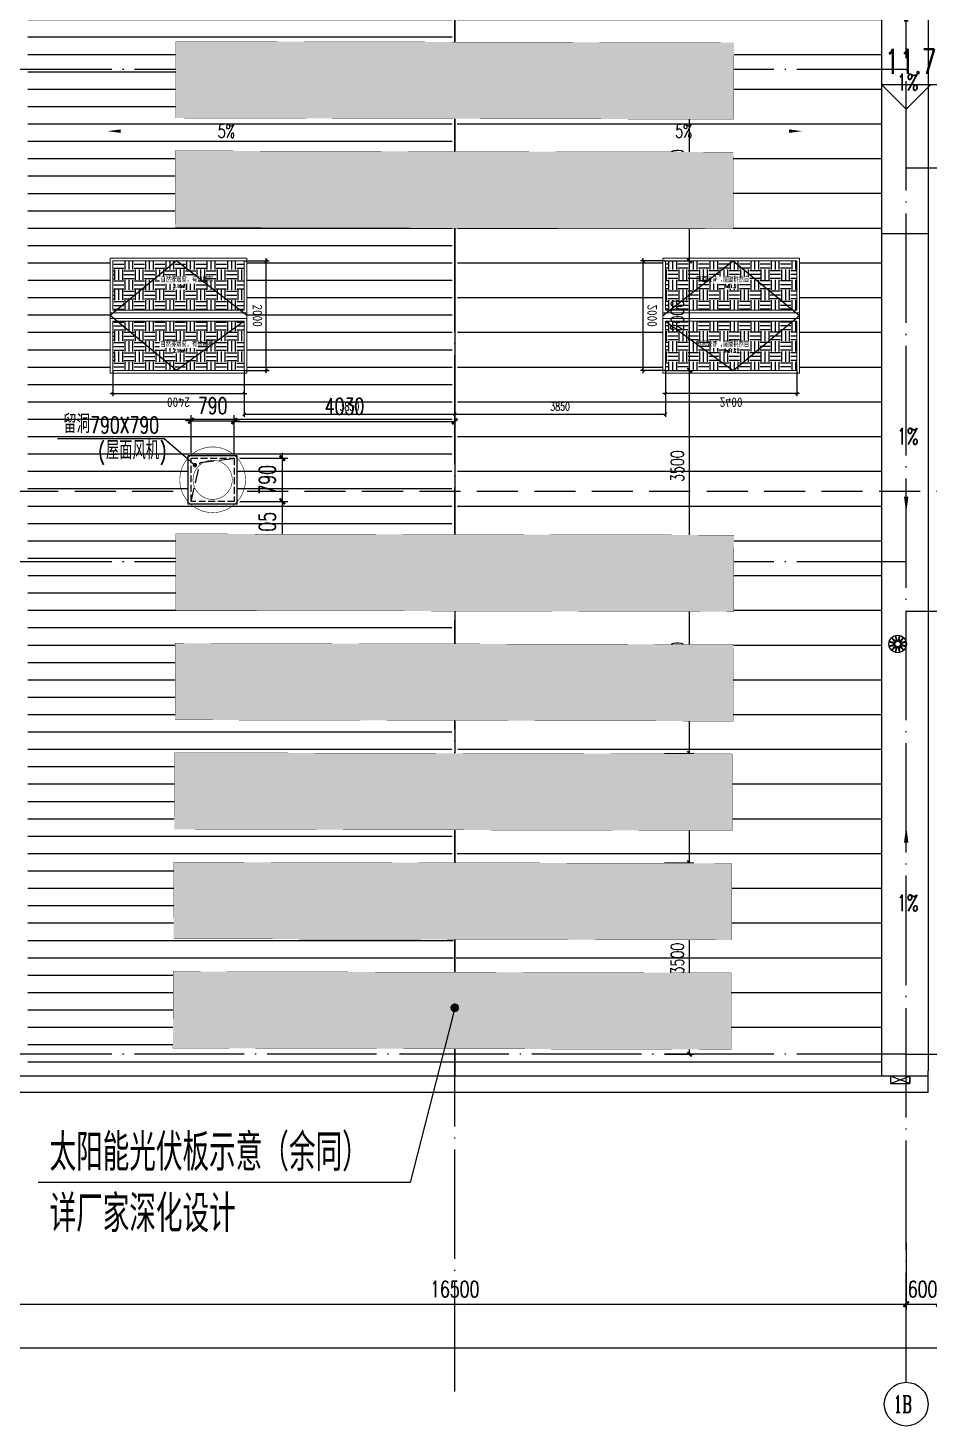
# Model space of a CAD drawing. Extents: x -1313754 to 847533, y 489853 to 941203.
# Drawn here: x 339496 to 355963, y 735026 to 760578 of the extents above; entities that cross this region are included whole.
import ezdxf
from ezdxf.enums import TextEntityAlignment as Align

# ---------------------------------------------------------------- set-up
doc = ezdxf.new("R2010")
doc.units = 0
doc.header["$LTSCALE"] = 1000
doc.header["$MEASUREMENT"] = 0
for name, pattern in [('DASH', [0.35, 0.25, -0.1]), ('DOTE', [2.42, 2, -0.2, 0.02, -0.2]), ('HIDDEN', [9.525, 6.35, -3.175])]:
    doc.linetypes.add(name, pattern=pattern)
doc.layers.get('Defpoints').update_dxf_attribs({"color": 210})
for name, color, linetype in [('99平面图例外参$0$A-HATCH-2', 251, 'Continuous'), ('A-AXIS-D', 1, 'Continuous'), ('A-AXIS-DOTE', 14, 'DOTE'), ('A-AXIS-DP', 126, 'Continuous'), ('A-AXIS-SYMB', 3, 'Continuous'), ('A-DRAIN', 142, 'Continuous'), ('A-HATCH-2', 251, 'Continuous'), ('A-LIN-V', 9, 'Continuous'), ('A-SFCE', 30, 'Continuous'), ('A-WINDOW', 140, 'Continuous'), ('AS-COLN', 6, 'Continuous'), ('AS-WALL', 40, 'Continuous'), ('AS-结构边线层', 200, 'Continuous'), ('DIM_SYMB', 3, 'Continuous'), ('E-电气标注', 84, 'Continuous'), ('PUB_TEXT', 7, 'Continuous'), ('SPACE', 7, 'Continuous'), ('SPACE_HATCH', 8, 'Continuous'), ('参考线', 8, 'Continuous'), ('外框', 1, 'HIDDEN'), ('暖通', 7, 'Continuous'), ('虹吸溢流', 3, 'Continuous'), ('虹吸雨水斗', 6, 'Continuous'), ('虹吸雨水标注XT', 7, 'Continuous')]:
    doc.layers.add(name, color=color, linetype=linetype)
doc.layers.add('A-加建区域', color=47, linetype='Continuous', plot=False)
doc.layers.add('成型线', color=3, linetype='Continuous', lineweight=18)
doc.styles.add('_TCH_AXIS', font='COMPLEX', dxfattribs={"bigfont": 'GBCBIG'})
doc.styles.add('_TCH_DIM', font='SIMPLEX', dxfattribs={"bigfont": 'GBCBIG'})
doc.styles.add('_TCH_DIM_T3', font='SIMPLEX', dxfattribs={"width": 0.705882, "bigfont": 'GBCBIG'})
doc.styles.add('_TCH_SPACE', font='SIMPLEX', dxfattribs={"height": 5, "bigfont": 'GBCBIG'})
doc.styles.get("Standard").update_dxf_attribs({"font": 'gbenor.shx', "bigfont": 'gbcbig.shx'})
doc.dimstyles.new('_TCH_ARCH&&100', dxfattribs={"dimtxt": 297.5, "dimasz": 100, "dimexe": 100, "dimexo": 100, "dimgap": 126.25, "dimtad": 1, "dimdec": 0, "dimzin": 0, "dimdsep": 46, "dimtxsty": '_TCH_DIM_T3', "dimblk": 'ARCHTICK', "dimcen": 0.09, "dimclrt": 7, "dimazin": 2, "dimtfac": 1, "dimtdec": 0, "dimtix": 1, "dimtmove": 2, "dimatfit": 3, "dimfxl": 0, "dimtolj": 1, "dimtzin": 0, "dimarcsym": 0})
doc.dimstyles.new('_TCH_ARCH&&50', dxfattribs={"dimtxt": 148.75, "dimasz": 50, "dimexe": 50, "dimexo": 50, "dimgap": 63.125, "dimtad": 1, "dimdec": 0, "dimzin": 0, "dimdsep": 46, "dimtxsty": '_TCH_DIM_T3', "dimblk": 'ARCHTICK', "dimcen": 0.09, "dimclrt": 7, "dimazin": 2, "dimtfac": 1, "dimtdec": 0, "dimtix": 1, "dimtmove": 2, "dimatfit": 3, "dimfxl": 0, "dimtolj": 1, "dimtzin": 0, "dimarcsym": 0})
doc.dimstyles.new('_TCH_ARCH&&80', dxfattribs={"dimtxt": 238, "dimasz": 80, "dimexe": 80, "dimexo": 80, "dimgap": 101, "dimtad": 1, "dimdec": 0, "dimzin": 0, "dimdsep": 46, "dimtxsty": '_TCH_DIM_T3', "dimblk": 'ARCHTICK', "dimcen": 0.09, "dimclrt": 7, "dimazin": 2, "dimtfac": 1, "dimtdec": 0, "dimtix": 1, "dimtmove": 2, "dimatfit": 3, "dimfxl": 0, "dimtolj": 1, "dimtzin": 0, "dimarcsym": 0})
pattern_1 = [(0, (0, 0), (187.5, 187.5), [187.5, -187.5]), (0, (0, 70.31), (187.5, 187.5), [187.5, -187.5]), (0, (0, 140.62), (187.5, 187.5), [187.5, -187.5]), (90, (23.44, 164.06), (-187.5, 187.5), [187.5, -187.5]), (90, (93.75, 164.06), (-187.5, 187.5), [187.5, -187.5]), (90, (164.06, 164.06), (-187.5, 187.5), [187.5, -187.5])]

# ---------------------------------------------------------------- blocks, each defined once
blk = doc.blocks.new('w43243')
at = {"layer": 'A-AXIS-SYMB'}
for p, q in [((289546, 754300), (289096, 754750)), ((289096, 754750), (291946, 754750)), ((289546, 754300), (289996, 754750))]:
    blk.add_line(p, q, dxfattribs=at)
at = {"layer": 'PUB_TEXT', "style": '_TCH_DIM', "width": 0.705882}
for s, height, p in [('11.700', 446.2, (289155, 754950)), ('(', 446, (290790, 754950)), (')', 446, (292106, 754950))]:
    blk.add_text(s, height=height, dxfattribs=at).set_placement(p)
at = {"layer": 'PUB_TEXT', "style": '_TCH_DIM'}
blk.add_text('钢梁结', height=506.4, dxfattribs=at).set_placement((291000, 754950))
blk = doc.blocks.new('rrrrrrrrrrrrrrrrrrrrr')
at = {"layer": 'A-HATCH-2'}
h = blk.add_hatch(dxfattribs=at)
h.set_pattern_fill('ANSI31', color=256, scale=200, angle=135)
h.set_pattern_definition([(180, (-500100, 0), (-3e-14, -317.5), [])])
h.paths.add_polyline_path([(-160604.2, 832220), (-152804.2, 832220), (-152804.2, 830430), (-152859, 746374.3), (-152804.2, 741420), (-160604.2, 741420)])
h = blk.add_hatch(dxfattribs=at)
h.set_pattern_fill('ANSI31', color=256, scale=400, angle=135)
h.set_pattern_definition([(180, (-500100, 0), (-6e-14, -635), [])])
h.paths.add_polyline_path([(-145004.2, 832220), (-152804.2, 832220), (-152804.2, 830430), (-152749.4, 746374.3), (-152804.2, 741420), (-145004.2, 741420)])
at = {"layer": 'A-AXIS-SYMB'}
for points in [[(-157220, 758691.6, 0, 0, 0), (-159150, 758691.6, 0, 64, 0), (-158910, 758691.6, 0, 0, 0)], [(-148388.4, 758691.6, 0, 0, 0), (-146458.4, 758691.6, 0, 64, 0), (-146698.4, 758691.6, 0, 0, 0)]]:
    blk.add_lwpolyline(points, format="xyseb", dxfattribs=at)
at = {"layer": 'A-LIN-V'}
blk.add_lwpolyline([(-145004.2, 832220), (-145004.2, 741420)], dxfattribs=at)
at = {"layer": 'A-SFCE'}
for p, q in [((-152804.2, 832220), (-152804.2, 741420)), ((-144154.2, 741120), (-144154.2, 741520))]:
    blk.add_line(p, q, dxfattribs=at)
for points in [[(-144154.2, 832220), (-144154.2, 741520)], [(-144154.1, 741120), (-254654.1, 741120), (-254654.1, 757820)], [(-144154.1, 741420), (-254354.1, 741420), (-254354.1, 757520)]]:
    blk.add_lwpolyline(points, dxfattribs=at)
at = {"layer": 'A-WINDOW'}
blk.add_blockref('w43243', (-434100, 4791.6), dxfattribs=at)
at = {"layer": 'PUB_TEXT', "style": '_TCH_DIM', "width": 0.705882}
for p in [(-157136, 758572.6), (-148776.4, 758572.6)]:
    blk.add_text('5%', height=238, dxfattribs=at).set_placement(p)
blk = doc.blocks.new('_ArchTick')
at = {"color": 0, "linetype": 'ByBlock', "const_width": 0.4}
blk.add_lwpolyline([(-0.5, -0.5), (0.5, 0.5)], dxfattribs=at)
blk = doc.blocks.new('44')
at = {"layer": 'A-AXIS-DP', "color": 1}
for p, q in [((280302, 745270), (280302, 747370)), ((277446, 744900), (279946, 744900))]:
    blk.add_line(p, q, dxfattribs=at)
for p, xscale, yscale, zscale, rotation in [((280302, 747320), -50.00000000000003, 50.00000000000003, 50.00000000000001, 270), ((280302, 745320), -50.00000000000001, 50.00000000000001, 50.00000000000001, 90), ((279896, 744900), -50, 50, 50, 180)]:
    blk.add_blockref('_ArchTick', p, dxfattribs=dict(at, xscale=xscale, yscale=yscale, zscale=zscale, rotation=rotation))
at = {"layer": 'A-AXIS-DP', "color": 1, "xscale": -50, "yscale": 50, "zscale": 50}
blk.add_blockref('_ArchTick', (277496, 744900), dxfattribs=at)
at = {"layer": 'A-AXIS-DP', "color": 1, "insert": (278696, 744737), "char_height": 175, "attachment_point": 5, "rotation": 180}
blk.add_mtext('\\A1;2400', dxfattribs=at)
blk.add_wipeout([(277446, 745270), (279946, 745270), (279946, 747370), (277446, 747370)]).dxf.layer = '参考线'
at = {"layer": 'SPACE_HATCH'}
h = blk.add_hatch(dxfattribs=at)
h.set_pattern_fill('土壤', color=1, scale=50, style=0)
h.set_pattern_definition(pattern_1)
h.paths.add_polyline_path([(277496, 746420), (279896, 746420), (279896, 747320), (277496, 747320)])
h.paths.add_polyline_path([(278352, 746904), (279057, 746904), (279057, 747034), (278352, 747034)])
h.paths.add_polyline_path([(278591, 746811), (278817, 746811), (278817, 746895), (278591, 746895)])
h = blk.add_hatch(dxfattribs=at)
h.set_pattern_fill('土壤', color=1, scale=50, style=0)
h.set_pattern_definition(pattern_1)
h.paths.add_polyline_path([(277496, 746220), (279896, 746220), (279896, 745320), (277496, 745320)])
h.paths.add_polyline_path([(278352, 745724), (279057, 745724), (279057, 745854), (278352, 745854)])
h.paths.add_polyline_path([(278591, 745631), (278817, 745631), (278817, 745715), (278591, 745715)])
at = {"layer": 'A-AXIS-DP', "color": 1}
for p, q in [((279906, 747320), (280352, 747320)), ((277496, 745320), (277496, 744850)), ((279896, 745320), (279896, 744850)), ((279906, 745320), (280352, 745320))]:
    blk.add_line(p, q, dxfattribs=at)
at = {"layer": '外框'}
for points in [[(279946, 746320), (278658, 747320), (277446, 746320)], [(279896, 746220), (278658, 745320), (277446, 746320)]]:
    blk.add_lwpolyline(points, dxfattribs=at)
at = {"layer": '成型线'}
for p, q in [((279946, 745270), (279946, 747370)), ((277446, 746370), (279946, 746370)), ((277496, 746420), (279896, 746420)), ((277446, 746270), (279946, 746270)), ((277496, 746220), (279896, 746220))]:
    blk.add_line(p, q, dxfattribs=at)
for points in [[(279946, 745270), (277446, 745270), (277446, 747370), (279946, 747370)], [(277496, 746420), (277496, 747320), (279896, 747320), (279896, 746420)], [(279896, 746220), (279896, 745320), (277496, 745320), (277496, 746220)]]:
    blk.add_lwpolyline(points, dxfattribs=at)
at = {"layer": 'A-AXIS-DP', "color": 1, "insert": (280139, 746320), "char_height": 175, "attachment_point": 5, "rotation": 270}
blk.add_mtext('\\A1;2000', dxfattribs=at)
at = {"layer": 'SPACE', "color": 1, "style": '_TCH_SPACE'}
for p in [(278365, 746930), (278365, 745750)]:
    blk.add_text('自然排烟窗，有效面积', height=96.5, dxfattribs=at).set_placement(p)
at = {"layer": 'SPACE', "color": 1, "style": '_TCH_SPACE', "width": 0.705882}
for s, height, p in [('2.16m', 59.5, (278600, 746828)), ('2', 29.8, (278792, 746863)), ('2.16m', 59.5, (278600, 745648)), ('2', 29.8, (278792, 745683))]:
    blk.add_text(s, height=height, dxfattribs=at).set_placement(p)
blk = doc.blocks.new('*D2540')
at = {"layer": 'A-WINDOW', "color": 0, "lineweight": -2}
for p, q in [((293946, 817220), (293946, 816470)), ((297796, 817220), (297796, 816470)), ((293946, 816520), (297796, 816520))]:
    blk.add_line(p, q, dxfattribs=at)
at = {"layer": 'Defpoints', "color": 0}
for p in [(293946, 817270), (297796, 817270), (297796, 816520)]:
    blk.add_point(p, dxfattribs=at)
at = {"layer": 'A-WINDOW', "color": 0, "lineweight": -2, "xscale": 50, "yscale": 50, "zscale": 50, "rotation": 180}
blk.add_blockref('_ArchTick', (293946, 816520), dxfattribs=at)
at = {"layer": 'A-WINDOW', "color": 0, "lineweight": -2, "xscale": 50, "yscale": 50, "zscale": 50}
blk.add_blockref('_ArchTick', (297796, 816520), dxfattribs=at)
at = {"layer": 'A-WINDOW', "color": 7, "insert": (295871, 816658), "char_height": 148.8, "attachment_point": 5, "style": '_TCH_DIM_T3'}
blk.add_mtext('\\A1;3850', dxfattribs=at)
blk = doc.blocks.new('*D2541')
at = {"layer": 'A-WINDOW', "color": 0, "lineweight": -2}
for p, q in [((297796, 817220), (297796, 816470)), ((301646, 817220), (301646, 816470)), ((297796, 816520), (301646, 816520))]:
    blk.add_line(p, q, dxfattribs=at)
at = {"layer": 'Defpoints', "color": 0}
for p in [(297796, 817270), (301646, 817270), (301646, 816520)]:
    blk.add_point(p, dxfattribs=at)
at = {"layer": 'A-WINDOW', "color": 0, "lineweight": -2, "xscale": 50, "yscale": 50, "zscale": 50, "rotation": 180}
blk.add_blockref('_ArchTick', (297796, 816520), dxfattribs=at)
at = {"layer": 'A-WINDOW', "color": 0, "lineweight": -2, "xscale": 50, "yscale": 50, "zscale": 50}
blk.add_blockref('_ArchTick', (301646, 816520), dxfattribs=at)
at = {"layer": 'A-WINDOW', "color": 7, "insert": (299721, 816658), "char_height": 148.8, "attachment_point": 5, "style": '_TCH_DIM_T3'}
blk.add_mtext('\\A1;3850', dxfattribs=at)
blk = doc.blocks.new('*D1816')
at = {"layer": 'A-AXIS-DP', "color": 0, "lineweight": -2}
for p, q in [((351126, 745320), (351665, 745320)), ((351585, 741820), (351585, 745320)), ((351126, 741820), (351665, 741820))]:
    blk.add_line(p, q, dxfattribs=at)
at = {"layer": 'Defpoints', "color": 0}
for p in [(351046, 745320), (351585, 745320), (351046, 741820)]:
    blk.add_point(p, dxfattribs=at)
at = {"layer": 'A-AXIS-DP', "color": 0, "lineweight": -2, "xscale": 80, "yscale": 80, "zscale": 80}
for p, rotation in [((351585, 745320), 90), ((351585, 741820), 270)]:
    blk.add_blockref('_ArchTick', p, dxfattribs=dict(at, rotation=rotation))
at = {"layer": 'A-AXIS-DP', "color": 7, "insert": (351365, 743570), "char_height": 238, "attachment_point": 5, "rotation": 90, "style": '_TCH_DIM_T3'}
blk.add_mtext('\\A1;3500', dxfattribs=at)
blk = doc.blocks.new('*D1817')
at = {"layer": 'A-AXIS-DP', "color": 0, "lineweight": -2}
for p, q in [((351126, 747320), (351665, 747320)), ((351585, 745320), (351585, 747320)), ((351126, 745320), (351665, 745320))]:
    blk.add_line(p, q, dxfattribs=at)
at = {"layer": 'Defpoints', "color": 0}
for p in [(351046, 747320), (351585, 747320), (351046, 745320)]:
    blk.add_point(p, dxfattribs=at)
at = {"layer": 'A-AXIS-DP', "color": 0, "lineweight": -2, "xscale": 80, "yscale": 80, "zscale": 80}
for p, rotation in [((351585, 747320), 90), ((351585, 745320), 270)]:
    blk.add_blockref('_ArchTick', p, dxfattribs=dict(at, rotation=rotation))
at = {"layer": 'A-AXIS-DP', "color": 7, "insert": (351365, 746320), "char_height": 238, "attachment_point": 5, "rotation": 90, "style": '_TCH_DIM_T3'}
blk.add_mtext('\\A1;2000', dxfattribs=at)
blk = doc.blocks.new('*D1818')
at = {"layer": 'A-AXIS-DP', "color": 0, "lineweight": -2}
for p, q in [((351126, 750820), (351665, 750820)), ((351585, 747320), (351585, 750820)), ((351126, 747320), (351665, 747320))]:
    blk.add_line(p, q, dxfattribs=at)
at = {"layer": 'Defpoints', "color": 0}
for p in [(351046, 750820), (351585, 750820), (351046, 747320)]:
    blk.add_point(p, dxfattribs=at)
at = {"layer": 'A-AXIS-DP', "color": 0, "lineweight": -2, "xscale": 80, "yscale": 80, "zscale": 80}
for p, rotation in [((351585, 750820), 90), ((351585, 747320), 270)]:
    blk.add_blockref('_ArchTick', p, dxfattribs=dict(at, rotation=rotation))
at = {"layer": 'A-AXIS-DP', "color": 7, "insert": (351365, 749070), "char_height": 238, "attachment_point": 5, "rotation": 90, "style": '_TCH_DIM_T3'}
blk.add_mtext('\\A1;3500', dxfattribs=at)
blk = doc.blocks.new('*D1819')
at = {"layer": 'A-AXIS-DP', "color": 0, "lineweight": -2}
for p, q in [((351126, 754320), (351665, 754320)), ((351585, 750820), (351585, 754320)), ((351126, 750820), (351665, 750820))]:
    blk.add_line(p, q, dxfattribs=at)
at = {"layer": 'Defpoints', "color": 0}
for p in [(351046, 754320), (351585, 754320), (351046, 750820)]:
    blk.add_point(p, dxfattribs=at)
at = {"layer": 'A-AXIS-DP', "color": 0, "lineweight": -2, "xscale": 80, "yscale": 80, "zscale": 80}
for p, rotation in [((351585, 754320), 90), ((351585, 750820), 270)]:
    blk.add_blockref('_ArchTick', p, dxfattribs=dict(at, rotation=rotation))
at = {"layer": 'A-AXIS-DP', "color": 7, "insert": (351365, 752570), "char_height": 238, "attachment_point": 5, "rotation": 90, "style": '_TCH_DIM_T3'}
blk.add_mtext('\\A1;3500', dxfattribs=at)
blk = doc.blocks.new('*D1820')
at = {"layer": 'A-AXIS-DP', "color": 0, "lineweight": -2}
for p, q in [((351126, 756320), (351665, 756320)), ((351585, 754320), (351585, 756320)), ((351126, 754320), (351665, 754320))]:
    blk.add_line(p, q, dxfattribs=at)
at = {"layer": 'Defpoints', "color": 0}
for p in [(351046, 756320), (351585, 756320), (351046, 754320)]:
    blk.add_point(p, dxfattribs=at)
at = {"layer": 'A-AXIS-DP', "color": 0, "lineweight": -2, "xscale": 80, "yscale": 80, "zscale": 80}
for p, rotation in [((351585, 756320), 90), ((351585, 754320), 270)]:
    blk.add_blockref('_ArchTick', p, dxfattribs=dict(at, rotation=rotation))
at = {"layer": 'A-AXIS-DP', "color": 7, "insert": (351365, 755320), "char_height": 238, "attachment_point": 5, "rotation": 90, "style": '_TCH_DIM_T3'}
blk.add_mtext('\\A1;2000', dxfattribs=at)
blk = doc.blocks.new('*D1821')
at = {"layer": 'A-AXIS-DP', "color": 0, "lineweight": -2}
for p, q in [((351126, 759820), (351665, 759820)), ((351585, 756320), (351585, 759820)), ((351126, 756320), (351665, 756320))]:
    blk.add_line(p, q, dxfattribs=at)
at = {"layer": 'Defpoints', "color": 0}
for p in [(351046, 759820), (351585, 759820), (351046, 756320)]:
    blk.add_point(p, dxfattribs=at)
at = {"layer": 'A-AXIS-DP', "color": 0, "lineweight": -2, "xscale": 80, "yscale": 80, "zscale": 80}
for p, rotation in [((351585, 759820), 90), ((351585, 756320), 270)]:
    blk.add_blockref('_ArchTick', p, dxfattribs=dict(at, rotation=rotation))
at = {"layer": 'A-AXIS-DP', "color": 7, "insert": (351365, 758070), "char_height": 238, "attachment_point": 5, "rotation": 90, "style": '_TCH_DIM_T3'}
blk.add_mtext('\\A1;3500', dxfattribs=at)
blk = doc.blocks.new('*D1378')
at = {"layer": 'A-AXIS-D', "color": 0, "lineweight": -2}
for p, q in [((59782, -66440), (59782, -67667)), ((76282, -66440), (76282, -67667)), ((59782, -67567), (76282, -67567))]:
    blk.add_line(p, q, dxfattribs=at)
at = {"layer": 'Defpoints', "color": 0}
for p in [(59782, -66340), (76282, -66340), (76282, -67567)]:
    blk.add_point(p, dxfattribs=at)
at = {"layer": 'A-AXIS-D', "color": 0, "lineweight": -2, "xscale": 100, "yscale": 100, "zscale": 100, "rotation": 180}
blk.add_blockref('_ArchTick', (59782, -67567), dxfattribs=at)
at = {"layer": 'A-AXIS-D', "color": 0, "lineweight": -2, "xscale": 100, "yscale": 100, "zscale": 100}
blk.add_blockref('_ArchTick', (76282, -67567), dxfattribs=at)
at = {"layer": 'A-AXIS-D', "color": 7, "insert": (68032, -67292), "char_height": 297.5, "attachment_point": 5, "style": '_TCH_DIM_T3'}
blk.add_mtext('\\A1;16500', dxfattribs=at)
blk = doc.blocks.new('*D1379')
at = {"layer": 'A-AXIS-D', "color": 0, "lineweight": -2}
for p, q in [((76282, -66440), (76282, -67667)), ((76882, -66440), (76882, -67667)), ((76282, -67567), (76882, -67567))]:
    blk.add_line(p, q, dxfattribs=at)
at = {"layer": 'Defpoints', "color": 0}
for p in [(76282, -66340), (76882, -66340), (76882, -67567)]:
    blk.add_point(p, dxfattribs=at)
at = {"layer": 'A-AXIS-D', "color": 0, "lineweight": -2, "xscale": 100, "yscale": 100, "zscale": 100, "rotation": 180}
blk.add_blockref('_ArchTick', (76282, -67567), dxfattribs=at)
at = {"layer": 'A-AXIS-D', "color": 0, "lineweight": -2, "xscale": 100, "yscale": 100, "zscale": 100}
blk.add_blockref('_ArchTick', (76882, -67567), dxfattribs=at)
at = {"layer": 'A-AXIS-D', "color": 7, "insert": (76582, -67292), "char_height": 297.5, "attachment_point": 5, "style": '_TCH_DIM_T3'}
blk.add_mtext('\\A1;600', dxfattribs=at)
blk = doc.blocks.new('*D1383')
at = {"layer": 'A-AXIS-D', "color": 0, "lineweight": -2}
for p, q in [((-33818, -66540), (-33818, -68467)), ((92682, -66540), (92682, -68467)), ((-33818, -68367), (92682, -68367))]:
    blk.add_line(p, q, dxfattribs=at)
at = {"layer": 'Defpoints', "color": 0}
for p in [(-33818, -66440), (92682, -66440), (92682, -68367)]:
    blk.add_point(p, dxfattribs=at)
at = {"layer": 'A-AXIS-D', "color": 0, "lineweight": -2, "xscale": 100, "yscale": 100, "zscale": 100, "rotation": 180}
blk.add_blockref('_ArchTick', (-33818, -68367), dxfattribs=at)
at = {"layer": 'A-AXIS-D', "color": 0, "lineweight": -2, "xscale": 100, "yscale": 100, "zscale": 100}
blk.add_blockref('_ArchTick', (92682, -68367), dxfattribs=at)
at = {"layer": 'A-AXIS-D', "color": 7, "insert": (29432, -68092), "char_height": 297.5, "attachment_point": 5, "style": '_TCH_DIM_T3'}
blk.add_mtext('\\A1;126500', dxfattribs=at)
blk = doc.blocks.new('*D1500')
at = {"layer": 'A-AXIS-DP', "color": 0, "lineweight": -2}
for p, q in [((68032, -62670), (68032, -62150)), ((68032, -62230), (71232, -62230)), ((71232, -62670), (71232, -62150))]:
    blk.add_line(p, q, dxfattribs=at)
at = {"layer": 'Defpoints', "color": 0}
for p in [(71232, -62230), (68032, -62750), (71232, -62750)]:
    blk.add_point(p, dxfattribs=at)
at = {"layer": 'A-AXIS-DP', "color": 0, "lineweight": -2, "xscale": 80, "yscale": 80, "zscale": 80, "rotation": 180}
blk.add_blockref('_ArchTick', (68032, -62230), dxfattribs=at)
at = {"layer": 'A-AXIS-DP', "color": 0, "lineweight": -2, "xscale": 80, "yscale": 80, "zscale": 80}
blk.add_blockref('_ArchTick', (71232, -62230), dxfattribs=at)
at = {"layer": 'A-AXIS-DP', "color": 7, "insert": (69632, -62010), "char_height": 238, "attachment_point": 5, "style": '_TCH_DIM_T3'}
blk.add_mtext('\\A1;3200', dxfattribs=at)
blk = doc.blocks.new('*D1501')
at = {"layer": 'A-AXIS-DP', "color": 0, "lineweight": -2}
for p, q in [((64832, -62670), (64832, -62150)), ((64832, -62230), (68032, -62230)), ((68032, -62670), (68032, -62150))]:
    blk.add_line(p, q, dxfattribs=at)
at = {"layer": 'Defpoints', "color": 0}
for p in [(68032, -62230), (64832, -62750), (68032, -62750)]:
    blk.add_point(p, dxfattribs=at)
at = {"layer": 'A-AXIS-DP', "color": 0, "lineweight": -2, "xscale": 80, "yscale": 80, "zscale": 80, "rotation": 180}
blk.add_blockref('_ArchTick', (64832, -62230), dxfattribs=at)
at = {"layer": 'A-AXIS-DP', "color": 0, "lineweight": -2, "xscale": 80, "yscale": 80, "zscale": 80}
blk.add_blockref('_ArchTick', (68032, -62230), dxfattribs=at)
at = {"layer": 'A-AXIS-DP', "color": 7, "insert": (66432, -62010), "char_height": 238, "attachment_point": 5, "style": '_TCH_DIM_T3'}
blk.add_mtext('\\A1;3200', dxfattribs=at)
blk = doc.blocks.new('*D138')
at = {"layer": 'A-AXIS-DP', "color": 0, "lineweight": -2}
for p, q in [((-495, 395), (-1374, 395)), ((-1274, 395), (-1274, 495)), ((-1274, 395), (-1274, -395)), ((-495, -395), (-1374, -395)), ((-1274, -395), (-1274, -495))]:
    blk.add_line(p, q, dxfattribs=at)
at = {"layer": 'Defpoints', "color": 0}
for p in [(-395, 395), (-1274, -395), (-395, -395)]:
    blk.add_point(p, dxfattribs=at)
at = {"layer": 'A-AXIS-DP', "color": 0, "lineweight": -2, "xscale": 100, "yscale": 100, "zscale": 100}
for p, rotation in [((-1274, 395), 270), ((-1274, -395), 90)]:
    blk.add_blockref('_ArchTick', p, dxfattribs=dict(at, rotation=rotation))
at = {"layer": 'A-AXIS-DP', "color": 7, "insert": (-999, 0), "char_height": 297.5, "attachment_point": 5, "rotation": 270, "style": '_TCH_DIM_T3'}
blk.add_mtext('\\A1;790', dxfattribs=at)
blk = doc.blocks.new('*D139')
at = {"layer": 'A-AXIS-DP', "color": 0, "lineweight": -2}
for p, q in [((-395, -495), (-395, -1178)), ((395, -495), (395, -1178)), ((-395, -1078), (-495, -1078)), ((395, -1078), (-395, -1078)), ((395, -1078), (495, -1078))]:
    blk.add_line(p, q, dxfattribs=at)
at = {"layer": 'Defpoints', "color": 0}
for p in [(-395, -395), (395, -395), (-395, -1078)]:
    blk.add_point(p, dxfattribs=at)
at = {"layer": 'A-AXIS-DP', "color": 0, "lineweight": -2, "xscale": 100, "yscale": 100, "zscale": 100}
blk.add_blockref('_ArchTick', (-395, -1078), dxfattribs=at)
at = {"layer": 'A-AXIS-DP', "color": 0, "lineweight": -2, "xscale": 100, "yscale": 100, "zscale": 100, "rotation": 180}
blk.add_blockref('_ArchTick', (395, -1078), dxfattribs=at)
at = {"layer": 'A-AXIS-DP', "color": 7, "insert": (0, -1353), "char_height": 297.5, "attachment_point": 5, "rotation": 180, "style": '_TCH_DIM_T3'}
blk.add_mtext('\\A1;790', dxfattribs=at)
blk = doc.blocks.new('*D2370')
at = {"layer": 'A-AXIS-DP', "color": 0, "lineweight": -2}
for p, q in [((343266, 752805), (343266, 753488)), ((343266, 753388), (347296, 753388)), ((347296, 752805), (347296, 753488))]:
    blk.add_line(p, q, dxfattribs=at)
at = {"layer": 'Defpoints', "color": 0}
for p in [(347296, 753388), (343266, 752705), (347296, 752705)]:
    blk.add_point(p, dxfattribs=at)
at = {"layer": 'A-AXIS-DP', "color": 0, "lineweight": -2, "xscale": 100, "yscale": 100, "zscale": 100, "rotation": 180}
blk.add_blockref('_ArchTick', (343266, 753388), dxfattribs=at)
at = {"layer": 'A-AXIS-DP', "color": 0, "lineweight": -2, "xscale": 100, "yscale": 100, "zscale": 100}
blk.add_blockref('_ArchTick', (347296, 753388), dxfattribs=at)
at = {"layer": 'A-AXIS-DP', "color": 7, "insert": (345281, 753663), "char_height": 297.5, "attachment_point": 5, "style": '_TCH_DIM_T3'}
blk.add_mtext('\\A1;4030', dxfattribs=at)
blk = doc.blocks.new('*D2371')
at = {"layer": 'A-AXIS-DP', "color": 0, "lineweight": -2}
for p, q in [((343366, 751925), (344245, 751925)), ((344145, 750820), (344145, 751925)), ((343366, 750820), (344245, 750820))]:
    blk.add_line(p, q, dxfattribs=at)
at = {"layer": 'Defpoints', "color": 0}
for p in [(343266, 751925), (344145, 751925), (343266, 750820)]:
    blk.add_point(p, dxfattribs=at)
at = {"layer": 'A-AXIS-DP', "color": 0, "lineweight": -2, "xscale": 100, "yscale": 100, "zscale": 100}
for p, rotation in [((344145, 751925), 90), ((344145, 750820), 270)]:
    blk.add_blockref('_ArchTick', p, dxfattribs=dict(at, rotation=rotation))
at = {"layer": 'A-AXIS-DP', "color": 7, "insert": (343870, 751372), "char_height": 297.5, "attachment_point": 5, "rotation": 90, "style": '_TCH_DIM_T3'}
blk.add_mtext('\\A1;1105', dxfattribs=at)
blk = doc.blocks.new('w42343eeee')
blk.add_wipeout([(367285, 568212), (365883, 568215), (365906, 578415), (367306, 578412)]).dxf.layer = '参考线'
at = {"layer": '99平面图例外参$0$A-HATCH-2'}
h = blk.add_hatch(dxfattribs=at)
h.set_pattern_fill('ANSI33', color=256, scale=75)
h.set_pattern_definition([(45, (1135667.22, 924695.12), (-168.3798, 168.3798), []), (45, (1135835.6, 924695.12), (-168.3798, 168.3798), [119.0625, -59.53125])])
h.paths.add_polyline_path([(366843, 550430), (365843, 550432)])
h.paths.add_polyline_path([(365906, 578415), (367306, 578412), (367283, 568212), (365883, 568215)])
at = {"layer": 'E-电气标注', "color": 1, "const_width": 5}
blk.add_lwpolyline([(365906, 578415), (365883, 568215), (367283, 568212), (367306, 578412)], close=True, dxfattribs=at)
blk = doc.blocks.new('w242343')
at = {"layer": 'A-SFCE', "rotation": 270.1299680659603}
for p in [(40598239436.395271, 3386151525.764611), (40598239428.410339, 3386149525.766155), (40598239456.785843, 3386142525.794295), (40598239448.80101, 3386140525.795837), (40598239440.816177, 3386138525.797379), (40598239432.831337, 3386136525.798921), (40598239424.846512, 3386134525.800463)]:
    blk.add_blockref('w42343eeee', p, dxfattribs=at)
blk = doc.blocks.new('“奔腾”虹吸雨水斗')
at = {"layer": '虹吸雨水斗', "lineweight": 25}
for p, q in [((946944, 86685), (947028, 86658)), ((947032, 86673), (946946, 86692)), ((946982, 86753), (947040, 86688)), ((947052, 86699), (946987, 86758)), ((947048, 86793), (947066, 86707)), ((947082, 86711), (947055, 86795)), ((947125, 86795), (947098, 86711)), ((947114, 86707), (947132, 86793)), ((947194, 86758), (947128, 86699)), ((947140, 86688), (947199, 86753)), ((947234, 86692), (947148, 86673)), ((947152, 86658), (947236, 86685)), ((947028, 86641), (946944, 86614)), ((946946, 86607), (947032, 86625)), ((947040, 86611), (946982, 86546)), ((946987, 86541), (947052, 86600)), ((947066, 86592), (947048, 86506)), ((947055, 86504), (947082, 86587)), ((947098, 86587), (947125, 86504)), ((947132, 86506), (947114, 86592)), ((947128, 86600), (947194, 86541)), ((947199, 86546), (947140, 86611)), ((947148, 86625), (947234, 86607)), ((947236, 86614), (947152, 86641))]:
    blk.add_line(p, q, dxfattribs=at)
for radius in [150, 47.6]:
    blk.add_circle((947090, 86649), radius, dxfattribs=at)
for centre, start, end in [((947034, 86682), 261.6382, 38.3675), ((947057, 86706), 231.6382, 8.3675), ((947090, 86715), 201.6382, 338.3675), ((947123, 86706), 171.6382, 308.3675), ((947147, 86682), 141.6382, 278.3675), ((947025, 86649), 291.6382, 68.3675), ((947034, 86617), 321.6382, 98.3675), ((947057, 86593), 351.6382, 128.3675), ((947090, 86584), 21.6382, 158.3675), ((947123, 86593), 51.6382, 188.3675), ((947147, 86617), 81.6382, 218.3675), ((947155, 86649), 111.6382, 248.3675)]:
    blk.add_arc(centre, 8.82, start, end, dxfattribs=at)
blk = doc.blocks.new('溢流口')
at = {"layer": '虹吸雨水标注XT'}
for p, q in [((-250, 98), (250, -98)), ((250, 98), (-250, -98)), ((250, -98), (250, 98))]:
    blk.add_line(p, q, dxfattribs=at)
blk.add_lwpolyline([(-250, 98), (250, 98), (250, -98), (-250, -98)], close=True, dxfattribs=at)
blk = doc.blocks.new('w4234233')
at = {"layer": 'A-AXIS-SYMB'}
for points in [[(355546, 826830, 0, 0, 0), (355546, 825680, 0, 80, 0), (355546, 825980, 0, 0, 0)], [(355546, 818810, 0, 0, 0), (355546, 819960, 0, 80, 0), (355546, 819660, 0, 0, 0)]]:
    blk.add_lwpolyline(points, format="xyseb", dxfattribs=at)
at = {"layer": 'PUB_TEXT', "style": '_TCH_DIM', "width": 0.705882}
for p in [(355376, 826935), (355376, 818407)]:
    blk.add_text('1%%%', height=297.5, dxfattribs=at).set_placement(p)
blk = doc.blocks.new('21321423')
at = {"layer": 'A-DRAIN'}
blk.add_line((355096, 756820), (355946, 756820), dxfattribs=at)
at = {"layer": 'A-加建区域'}
for p in [(0, -58970), (0, -73970)]:
    blk.add_blockref('w4234233', p, dxfattribs=at)
at = {"layer": '虹吸溢流', "ltscale": 200, "xscale": -0.70754716981, "yscale": 0.70754716981, "zscale": 0.70754716981, "rotation": 180}
blk.add_blockref('溢流口', (355438, 741354), dxfattribs=at)
at = {"layer": '虹吸雨水斗', "xscale": 1.061320754715, "yscale": 1.061320754715, "zscale": 1.061320754715}
blk.add_blockref('“奔腾”虹吸雨水斗', (-649777, 657357), dxfattribs=at)
blk = doc.blocks.new('nr3453464')
at = {"layer": 'A-LIN-V'}
blk.add_blockref('44', (14050, 72000), dxfattribs=at)
at = {"layer": 'A-LIN-V', "xscale": -0.9999999999999998}
blk.add_blockref('44', (581541.6, 72000), dxfattribs=at)
at = {"layer": 'A-WINDOW', "color": 1}
for p1, p2, picture, middle in [((293945.8, 817270), (297795.8, 817270), '*D2540', (295870.8, 816657.5)), ((297795.8, 817270), (301645.8, 817270), '*D2541', (299720.8, 816657.5))]:
    dim = blk.add_aligned_dim(p1=p1, p2=p2, distance=-750, dimstyle='_TCH_ARCH&&50', dxfattribs=at)
    dim.commit()
    dim.dimension.update_dxf_attribs({"geometry": picture, "text_midpoint": middle})
blk = doc.blocks.new('242343243')
at = {"layer": 'A-WINDOW'}
blk.add_blockref('nr3453464', (49500, -63000), dxfattribs=at)
at = {"layer": 'A-AXIS-DP'}
for p1, p2, picture, middle in [((351045.8, 747320), (351045.8, 750820), '*D1818', (351365.2, 749070)), ((351045.8, 745320), (351045.8, 747320), '*D1817', (351365.2, 746320)), ((351045.8, 741820), (351045.8, 745320), '*D1816', (351365.2, 743570))]:
    dim = blk.add_aligned_dim(p1=p1, p2=p2, distance=-539.3, dimstyle='_TCH_ARCH&&80', dxfattribs=at)
    dim.commit()
    dim.dimension.update_dxf_attribs({"geometry": picture, "text_midpoint": middle})
for p1, p2, picture, middle in [((351045.8, 756320), (351045.8, 759820), '*D1821', (351365.2, 758070)), ((351045.8, 754320), (351045.8, 756320), '*D1820', (351365.2, 755320)), ((351045.8, 750820), (351045.8, 754320), '*D1819', (351365.2, 752570))]:
    dim = blk.add_aligned_dim(p1=p1, p2=p2, distance=-539.3, dimstyle='_TCH_ARCH&&80', dxfattribs=at)
    dim.commit()
    dim.dimension.update_dxf_attribs({"geometry": picture, "text_midpoint": middle})
blk = doc.blocks.new('dote')
at = {"layer": 'A-AXIS-D'}
blk.add_circle((76282.2, -69393.9), 400, dxfattribs=at)
at = {"layer": 'A-AXIS-DOTE'}
for p, q in [((68032.2, -69160), (68032.2, 36662.3)), ((76282.2, -68993.9), (76282.2, 36606.4)), ((76282.2, -45000), (-41310, -45000)), ((76282.2, -46800), (98661.5, -46800)), ((76282.2, -54000), (-41310, -54000)), ((76282.2, -54900), (98661.5, -54900)), ((76282.2, -63000), (-41310, -63000)), ((76282.2, -63000), (98661.5, -63000))]:
    blk.add_line(p, q, dxfattribs=at)
at = {"layer": 'DIM_SYMB', "linetype": 'DASH', "ltscale": 3}
blk.add_lwpolyline([(-42863.6, -52710.9), (162136.4, -52710.9)], dxfattribs=at)
at = {"layer": 'PUB_TEXT', "style": '_TCH_AXIS'}
blk.add_text('1B ', height=307.25, dxfattribs=at).set_placement((76048.1, -69547.5), (76516.3, -69547.5), align=Align.FIT)
at = {"layer": 'A-AXIS-D'}
for base, p1, p2, picture, middle in [((76282.2, -67566.7), (59782.2, -66340), (76282.2, -66340), '*D1378', (68032.2, -67291.7)), ((76882.2, -67566.7), (76282.2, -66340), (76882.2, -66340), '*D1379', (76582.2, -67291.7)), ((92682.2, -68366.7), (-33817.8, -66440), (92682.2, -66440), '*D1383', (29432.2, -68091.7))]:
    dim = blk.add_linear_dim(base=base, p1=p1, p2=p2, angle=0, dimstyle='_TCH_ARCH&&100', override={"dimgap": 0}, dxfattribs=at)
    dim.commit()
    dim.dimension.update_dxf_attribs({"geometry": picture, "text_midpoint": middle, "dimtype": 161})
at = {"layer": 'A-AXIS-DP'}
for p1, p2, picture, middle in [((64832.2, -62750), (68032.2, -62750), '*D1501', (66432.2, -62010)), ((68032.2, -62750), (71232.2, -62750), '*D1500', (69632.2, -62010))]:
    dim = blk.add_aligned_dim(p1=p1, p2=p2, distance=520, dimstyle='_TCH_ARCH&&80', dxfattribs=at)
    dim.commit()
    dim.dimension.update_dxf_attribs({"geometry": picture, "text_midpoint": middle})
blk = doc.blocks.new('fengji')
at = {"layer": 'DIM_SYMB'}
blk.add_line((884.2, -747.9), (2834.2, -747.9), dxfattribs=at)
at = {"layer": 'DIM_SYMB', "color": 7, "style": '_TCH_DIM', "width": 0.705882}
for s, p in [(')', (967.7, -372.9)), ('(', (2090.7, -372.9)), ('790X790', (2237.7, -852.9))]:
    blk.add_text(s, height=297.5, rotation=180, dxfattribs=at).set_placement(p)
at = {"layer": 'DIM_SYMB', "color": 7, "style": '_TCH_DIM'}
for s, p in [('屋面风机', (1950.7, -372.9)), ('留洞', (2729.2, -852.9))]:
    blk.add_text(s, height=337.59, rotation=180, dxfattribs=at).set_placement(p)
blk.add_wipeout([(-445, 445), (445, 445), (445, -445), (-445, -445)]).dxf.layer = '参考线'
at = {"layer": 'A-HATCH-2', "const_width": 10}
for points in [[(0, -600.2, -1), (0, 600.2, -1)], [(0, -600.2, 1), (0, 600.2, 1)]]:
    blk.add_lwpolyline(points, format="xyb", dxfattribs=at)
at = {"layer": 'A-HATCH-2', "linetype": 'DASH', "const_width": 10}
for points in [[(0, -358.3, -1), (0, 358.3, -1)], [(0, -358.3, 1), (0, 358.3, 1)]]:
    blk.add_lwpolyline(points, format="xyb", dxfattribs=at)
at = {"layer": 'AS-COLN', "ltscale": 0.5}
blk.add_lwpolyline([(-445, 445), (445, 445), (445, -445), (-445, -445)], close=True, dxfattribs=at)
at = {"layer": 'AS-COLN', "linetype": 'DASH', "ltscale": 0.5}
blk.add_lwpolyline([(-395, 395), (395, 395), (395, -395), (-395, -395)], close=True, dxfattribs=at)
at = {"layer": 'AS-结构边线层', "linetype": 'DASH'}
blk.add_lwpolyline([(395, 395), (225.4, -315), (-395, -395)], dxfattribs=at)
at = {"layer": 'DIM_SYMB'}
blk.add_line((324.2, -267.9), (884.2, -747.9), dxfattribs=at)
at = {"layer": 'DIM_SYMB', "const_width": 40}
blk.add_lwpolyline([(310.3, -253.5, -1), (338.1, -282.3, -1)], format="xyb", close=True, dxfattribs=at)
at = {"layer": 'A-AXIS-DP'}
for p1, distance, picture, middle in [((-395, 395), -879.2, '*D138', (-999.2, 0)), ((395, -395), 682.9, '*D139', (0, -1352.9))]:
    dim = blk.add_aligned_dim(p1=p1, p2=(-395, -395), distance=distance, dimstyle='_TCH_ARCH&&100', dxfattribs=at)
    dim.commit()
    dim.dimension.update_dxf_attribs({"geometry": picture, "text_midpoint": middle})
blk = doc.blocks.new('2312321321')
at = {"layer": '暖通', "rotation": 180}
blk.add_blockref('fengji', (342870.8, 752320), dxfattribs=at)
at = {"layer": 'A-AXIS-DP'}
for p1, p2, distance, picture, middle in [((343265.8, 752705), (347295.8, 752705), 682.9, '*D2370', (345280.8, 753662.9)), ((343265.8, 750820), (343265.8, 751925), -879.2, '*D2371', (343870, 751372.5))]:
    dim = blk.add_aligned_dim(p1=p1, p2=p2, distance=distance, dimstyle='_TCH_ARCH&&100', dxfattribs=at)
    dim.commit()
    dim.dimension.update_dxf_attribs({"geometry": picture, "text_midpoint": middle})

msp = doc.modelspace()

# ---------------------------------------------------------------- block references
msp.add_blockref('rrrrrrrrrrrrrrrrrrrrr', (500100, 0))

# ---------------------------------------------------------------- next in the draw order: block references
at = {"layer": 'A-WINDOW'}
msp.add_blockref('242343243', (0, 0), dxfattribs=at)

# ---------------------------------------------------------------- next in the draw order: block references
at = {"layer": 'AS-WALL'}
msp.add_blockref('dote', (279263.6, 804820), dxfattribs=at)

# ---------------------------------------------------------------- next in the draw order: block references
at = {"layer": '暖通', "color": 7}
msp.add_blockref('2312321321', (0, 0), dxfattribs=at)

# ---------------------------------------------------------------- next in the draw order: block references
at = {"layer": 'A-WINDOW', "rotation": 359.8700319340397}
msp.add_blockref('w242343', (-40606042043.5, -3292924822.4), dxfattribs=at)

# ---------------------------------------------------------------- next in the draw order: linework, layer by layer
at = {"layer": 'A-AXIS-SYMB'}
for p, q in [((347295.8, 742670), (346480, 739480)), ((346480, 739480), (339680, 739480))]:
    msp.add_line(p, q, dxfattribs=at)
at = {"layer": 'A-AXIS-SYMB', "const_width": 80}
msp.add_lwpolyline([(347305.7, 742708.8, 1), (347285.9, 742631.2, 1)], format="xyb", close=True, dxfattribs=at)

# ---------------------------------------------------------------- next in the draw order: block references
at = {"layer": '虹吸雨水斗', "linetype": 'Continuous'}
msp.add_blockref('21321423', (0, 0), dxfattribs=at)

# ---------------------------------------------------------------- next in the draw order: texts
at = {"layer": 'PUB_TEXT', "style": '_TCH_DIM'}
for s, height, p in [('太阳能光伏板示意（余同）', 675.177, (339890, 739690)), ('详厂家深化设计', 675.18, (339890, 738570))]:
    msp.add_text(s, height=height, dxfattribs=at).set_placement(p)

doc.saveas('drawing.dxf')
